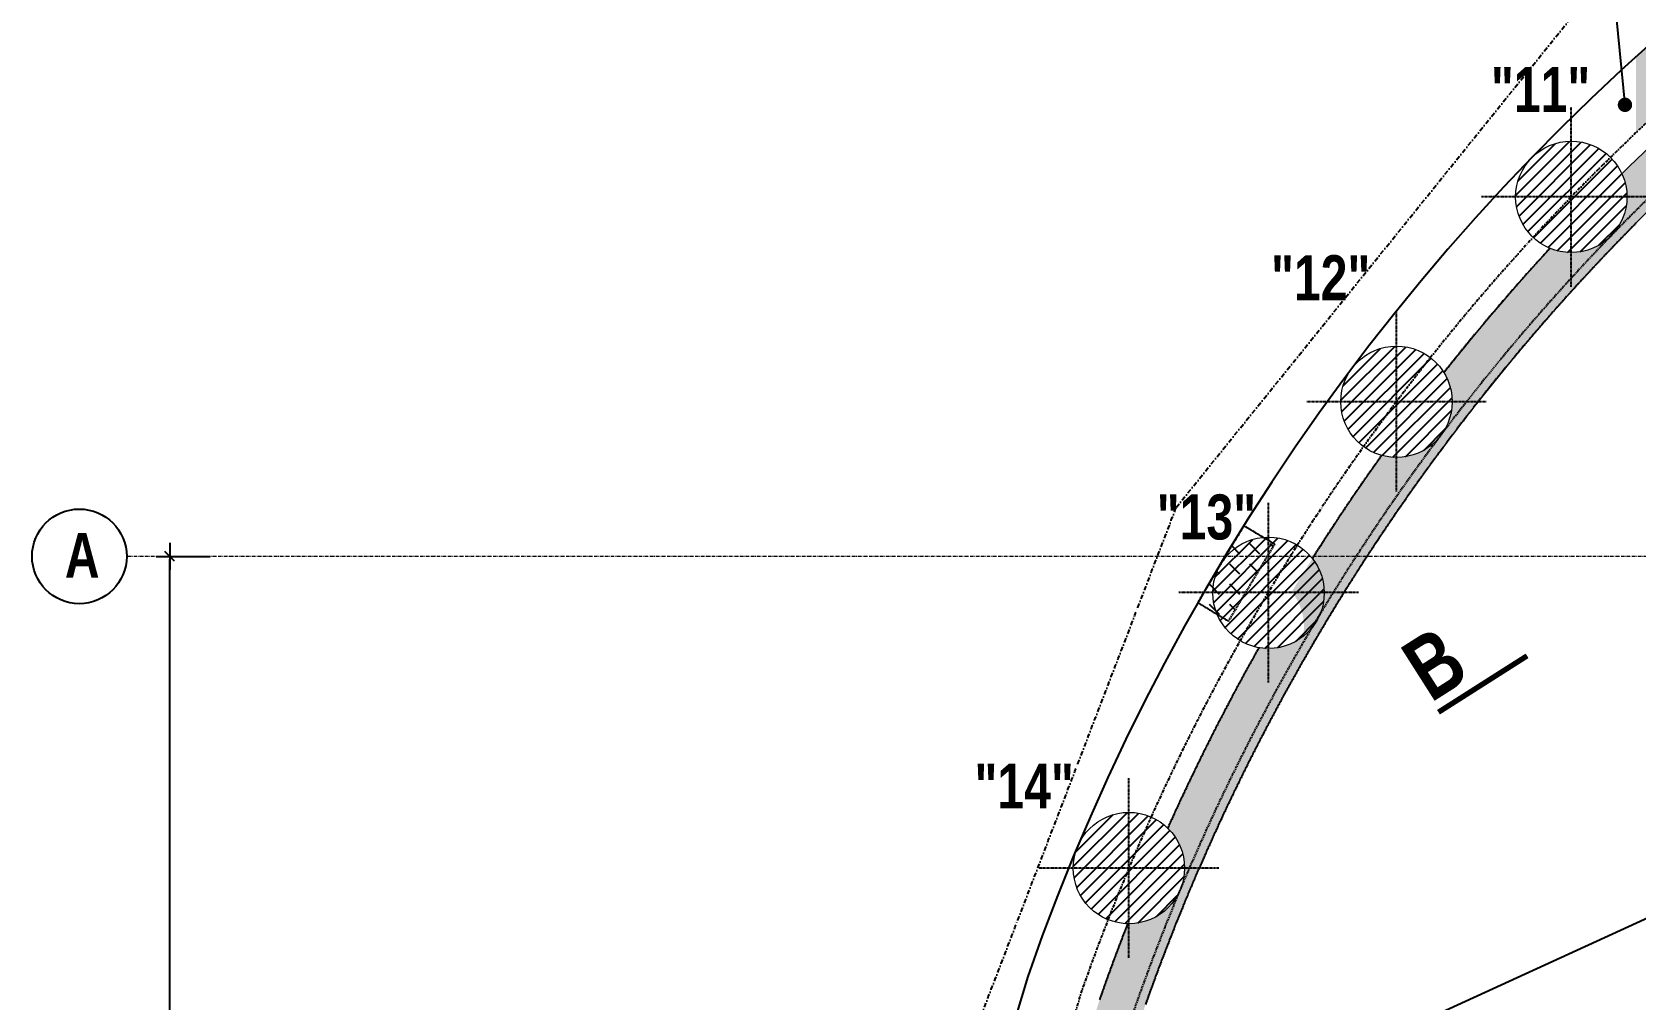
# Model space of a CAD drawing. Header units: millimetres. Extents: x -26249 to 60250, y -21218 to 23336.
# Drawn here: x -4850 to -3957, y 21266 to 21805 of the extents above; entities that cross this region are included whole.
import ezdxf
from ezdxf.enums import TextEntityAlignment as Align

# ---------------------------------------------------------------- set-up
doc = ezdxf.new("R2010")
doc.units = ezdxf.units.MM
for name, pattern in [('CACHEX2', [19.049999999999997, 12.7, -6.35]), ('Style de ligne -6', [1.0416400000000001, 0.625, -0.20828, 0.06943000000000005, -0.13893]), ('TIRETPTX2', [50.8, 25.4, -12.7, 0, -12.7])]:
    doc.linetypes.add(name, pattern=pattern)
for name, color, linetype in [('01_cote_gen', 4, 'Continuous'), ('01_linteaux', 2, 'Continuous'), ('01_murs_sup', 2, 'CACHEX2'), ('01_poch_murs', 253, 'Continuous'), ('01_texte', 230, 'Continuous'), ('AA_COTES', 2, 'Continuous')]:
    doc.layers.add(name, color=color, linetype=linetype)
for name, color, linetype, lineweight in [('01_murs_coup', 5, 'Continuous', 60), ('01_PIEUX', 5, 'Continuous', 60), ('B Général', 7, 'Continuous', 5)]:
    doc.layers.add(name, color=color, linetype=linetype, lineweight=lineweight)
doc.styles.add('impact', font='impact.ttf')
doc.styles.add('STYLE2', font='ARIALN.TTF')
doc.dimstyles.new('JB50', dxfattribs={"dimscale": 0.1, "dimtxt": 150, "dimasz": 15, "dimexe": 0.1, "dimexo": 0.1, "dimgap": 0.09, "dimtad": 1, "dimdec": 1, "dimdsep": 46, "dimtxsty": 'STYLE2', "dimblk1": 'BOND_G', "dimblk2": 'BOND_D', "dimsah": 1, "dimcen": 1.5, "dimdle": 0.01, "dimse1": 1, "dimse2": 1, "dimclrd": 4, "dimclre": 2, "dimclrt": 6, "dimazin": 2, "dimtfac": 2.333333333333333, "dimtdec": 1, "dimtix": 1, "dimtmove": 2, "dimatfit": 3, "dimldrblk": 'BOND_G', "dimfxl": 1, "dimtolj": 1, "dimtzin": 0, "dimarcsym": 0})

# ---------------------------------------------------------------- blocks, each defined once
blk = doc.blocks.new('BOND_G')
at = {"layer": 'AA_COTES', "color": 0}
for p, q in [((0, -5), (0, 14.99999999999999)), ((5, 0), (-5, 0)), ((1.767766952966312, 1.767766952966312), (-1.767766952966426, -1.767766952966426))]:
    blk.add_line(p, q, dxfattribs=at)
blk = doc.blocks.new('BOND_D')
at = {"layer": 'AA_COTES', "color": 0}
for p, q in [((5, 0), (-5, 0)), ((-1.767766952966312, -1.767766952966312), (1.767766952966426, 1.767766952966426)), ((0, 5), (0, -15))]:
    blk.add_line(p, q, dxfattribs=at)
blk = doc.blocks.new('*D311')
at = {"layer": '01_cote_gen', "color": 4, "lineweight": -2, "ltscale": 3, "transparency": 16777216}
blk.add_line((-4773.549546015171, 20904.39354337593), (-4773.549546015171, 21511.39354302056), dxfattribs=at)
at = {"layer": 'Defpoints', "color": 0, "ltscale": 3, "transparency": 16777216}
for p in [(-4794.514697284429, 21512.89354302056), (-4773.549546015171, 21512.89354302056), (-4742.392831939518, 20902.89354337593)]:
    blk.add_point(p, dxfattribs=at)
at = {"layer": '01_cote_gen', "color": 4, "lineweight": -2, "ltscale": 3, "transparency": 16777216, "xscale": 1.5, "yscale": 1.5, "zscale": 1.5}
for name, p, rotation in [('BOND_D', (-4773.549546015171, 21512.89354302056), 90), ('BOND_G', (-4773.549546015171, 20902.89354337593), 270)]:
    blk.add_blockref(name, p, dxfattribs=dict(at, rotation=rotation))
at = {"layer": '01_cote_gen', "color": 6, "ltscale": 3, "transparency": 16777216, "insert": (-4781.217140831, 21207.89354319825), "char_height": 15, "attachment_point": 5, "rotation": 90, "style": 'STYLE2'}
blk.add_mtext('\\A1;610', dxfattribs=at)

msp = doc.modelspace()

# ---------------------------------------------------------------- hatches: boundary and pattern name
at = {"layer": '01_murs_sup', "ltscale": 3}
h = msp.add_hatch(dxfattribs=at)
h.set_pattern_fill('DASH', color=256, scale=2.5, angle=135)
h.set_pattern_definition([(135, (-23899.14964679861, 30763.86066775618), (-11.22532015133644, 8.881784197001252e-16), [7.9375, -7.9375])])
h.paths.add_polyline_path([(-3937.108894121897, 21767.36958817449, 0.002531451353049674), (-3946.157284627736, 21759.05287881372), (-3946.157284627736, 21743.98255512082, -0.002574667747263947), (-3937.108894121897, 21752.4412474255)])
h.paths.add_polyline_path([(-3937.108894121897, 21787.547610375, -0.006516405898975369), (-3912.90812911889, 21808.52372260176, -0.04627340198228324), (-3913.436886790723, 21814.22489712796), (-3930.895260872554, 21814.22489712796, 0.004067861401506169), (-3946.157284627736, 21800.91095730789), (-3946.157284627736, 21759.05287881372, -0.002531451353049659), (-3937.108894121897, 21767.36958817449)])
h.paths.add_polyline_path([(-3946.157284627736, 21800.91095730789, 0.002955468585828464), (-3957.108894121897, 21791.08295961722), (-3957.108894121897, 21748.75706829099, -0.003096146297348388), (-3946.157284627736, 21759.05287881372)])
h.paths.add_polyline_path([(-3901.90275772914, 21838.35122856497, 0.007575990962309219), (-3930.895260872554, 21814.22489712796), (-3913.436886790723, 21814.22489712796, -0.2267463357051544)])
h.paths.add_polyline_path([(-3882.436886790723, 21833.42246254305), (-3882.436886790723, 21845.22489712796, 0.4142135623730951), (-3913.436886790723, 21814.22489712796), (-3906.104956214846, 21814.22489712796, -0.006200760919027776)])
h.paths.add_polyline_path([(-3876.907288914577, 21857.99667599443, 0.001401672488549907), (-3882.436886790723, 21853.73910542119), (-3882.436886790723, 21845.22489712796, -0.09982294667140483), (-3870.422808321999, 21842.80219438553, -0.0008315451278062832), (-3867.181685395428, 21845.29184871546)])
h.paths.add_polyline_path([(-3791.085937430236, 21899.09266746103, -0.01533620150584975), (-3791.144239372888, 21900.9930151471, -0.2594805352761252), (-3776.486611303813, 21927.33550705032, 0.02452486336761976), (-3876.907288914577, 21857.99667599443), (-3867.181685395428, 21845.29184871546, -0.0189682979439725)])
h.paths.add_polyline_path([(-3760.144239372888, 21918.60382827982), (-3760.144239372888, 21931.9930151471, 0.4142135623730951), (-3791.144239372888, 21900.9930151471), (-3788.160350836561, 21900.9930151471, -0.006733180713042963)])
h.paths.add_polyline_path([(-3677.877223433274, 21964.55164166552), (-3679.557952865847, 21981.63323329014, 0.01847937243883564), (-3760.144239372888, 21937.30080405466), (-3760.144239372888, 21931.9930151471, -0.1311429218165924), (-3744.698063582959, 21927.87080622946, -0.01551302581773235)])
h.paths.add_polyline_path([(-3641.055181703852, 22000.17601417549, 0.008583888516723525), (-3679.557952865847, 21981.63323329014), (-3678.612009824576, 21972.01942370366), (-3662.963025773564, 21972.01942370366, -0.0008921322589392388), (-3659.025635023239, 21973.9489076079, -0.2759147244667435)])
h.paths.add_polyline_path([(-3518.742840464956, 22031.94992235484, -0.2759147244667484), (-3497.675540555543, 22055.76099511393, 0.02805231403999468), (-3628.085740196928, 22006.06027254392), (-3628.085740196928, 22003.01942370366, -0.1627178930550964), (-3609.443219981591, 21996.78747651411, -0.01980015537954972)])
h.paths.add_polyline_path([(-3372.378671110078, 22072.21045004409, -0.2759147244667564), (-3348.536071965003, 22093.24206380574, 0.02893504782106948), (-3488.276980307424, 22058.71028018133), (-3488.276980307424, 22057.22005631262, -0.1946121440687925), (-3466.722653935927, 22048.50033940489, -0.01980015537955201)])
h.paths.add_polyline_path([(-3222.197313540562, 22094.11348277796, -0.2601810642606941), (-3197.79264941457, 22111.93133555148, 0.02414752684017281), (-3317.216878143781, 22098.67100894215), (-3314.685666250354, 22082.8724974189, -0.01896323129683905)])
h.paths.add_polyline_path([(-4440.398134876736, 20610.66026806147), (-4425.797328050101, 20610.66026806147), (-4425.797328050101, 20621.23326610835), (-4440.398134876736, 20621.23326610835)], flags=9)
h.paths.add_polyline_path([(-4291.32166073239, 21159.88222244581), (-4276.720853905756, 21159.88222244581), (-4276.720853905756, 21170.45522049268), (-4291.32166073239, 21170.45522049268)], flags=9)
h.paths.add_polyline_path([(-3033.617555720468, 20282.59592323142), (-2978.196341532201, 20282.59592323142), (-2978.196341532201, 20305.5717076789), (-3033.617555720468, 20305.5717076789)], flags=9)
h.paths.add_polyline_path([(-4838.499659175626, 20735.94462696132), (-4807.96383459255, 20735.94462698887), (-4807.963834627806, 20775.01967331376), (-4838.499659210878, 20775.01967328621)], flags=9)
h.paths.add_polyline_path([(-4838.237151455522, 20884.73215014096), (-4808.272667205985, 20884.73215016799), (-4808.272667239818, 20922.23215016799), (-4838.237151489355, 20922.23215014096)], flags=9)
h.paths.add_polyline_path([(-4838.422451023163, 21494.73214978542), (-4809.477114395615, 21494.73214981153), (-4809.477114429448, 21532.23214981153), (-4838.422451056997, 21532.23214978542)], flags=9)
h.paths.add_polyline_path([(-4072.277361738614, 21418.82168719141), (-4036.879296006469, 21441.33396745021), (-4065.053000004651, 21485.63399457234), (-4100.451065736803, 21463.12171431355)], flags=9)
h.paths.add_polyline_path([(-3261.901553332284, 21996.33176616208), (-3226.503487600139, 22018.84404642088), (-3254.677191598321, 22063.14407354302), (-3290.075257330473, 22040.63179328423)], flags=9)
h.paths.add_polyline_path([(-3445.119379028152, 21956.98304508858), (-3404.595907749585, 21956.98304512518), (-3404.595907796995, 22009.48304512518), (-3445.119379075562, 22009.48304508858)], flags=9)
h.paths.add_polyline_path([(-3037.690899622934, 21938.67519592798), (-2984.654746826205, 21938.67519592798), (-2984.654746826205, 21968.1738316715), (-3037.690899622934, 21968.1738316715)], flags=9)
h.paths.add_polyline_path([(-2825.877209816475, 22188.47162578757), (-2716.286145696422, 22188.47162578757), (-2716.286145696422, 22211.46275812045), (-2825.877209816475, 22211.46275812045)], flags=9)
h.paths.add_polyline_path([(-3102.086312314323, 21987.12188855657), (-2933.002751604907, 21987.12188855657), (-2933.002751604907, 22009.99023780623), (-3102.086312314323, 22009.99023780623)], flags=9)
h.paths.add_polyline_path([(-2796.750923746496, 21963.11558508419), (-2687.159859626443, 21963.11558508419), (-2687.159859626443, 21986.10671741707), (-2796.750923746496, 21986.10671741707)], flags=9)
h.paths.add_polyline_path([(-3102.106776161525, 21963.11558508419), (-2992.515712041471, 21963.11558508419), (-2992.515712041471, 21986.10671741707), (-3102.106776161525, 21986.10671741707)], flags=9)
h.paths.add_polyline_path([(-2732.335047207906, 21938.67519592798), (-2679.298894411177, 21938.67519592798), (-2679.298894411177, 21968.1738316715), (-2732.335047207906, 21968.1738316715)], flags=9)
h.paths.add_polyline_path([(-2796.730459899294, 21987.12188855657), (-2627.646899189878, 21987.12188855657), (-2627.646899189878, 22009.99023780623), (-2796.730459899294, 22009.99023780623)], flags=9)
h.paths.add_polyline_path([(-4313.049943100306, 20638.28127967646), (-4251.760119501594, 20638.28127968257), (-4251.760119503708, 20659.42727577632), (-4313.04994310242, 20659.42727577021)], flags=9)
h.paths.add_polyline_path([(-4332.724309421226, 20600.49350643963), (-4236.555482681799, 20600.49350643963), (-4236.555482681799, 20623.4692908871), (-4332.724309421226, 20623.4692908871)], flags=9)
h.paths.add_polyline_path([(-4107.157180301774, 20649.36761305474), (-4059.577927512511, 20696.99453660131), (-4076.353578446347, 20713.75339644464), (-4123.932831235614, 20666.12647289806)], flags=9)
h.paths.add_polyline_path([(-4123.647777102096, 19953.62943391383), (-4078.333515131957, 19903.84262035242), (-4060.797085246932, 19919.80368154488), (-4106.111347217071, 19969.59049510628)], flags=9)
h.paths.add_polyline_path([(-3314.805763850925, 19785.74658262269), (-3263.664527553721, 19829.52652200695), (-3279.08515366863, 19847.54002077111), (-3330.226389965834, 19803.76008138685)], flags=9)
h.paths.add_polyline_path([(-3611.89251724848, 20911.00353085219), (-3611.89251724848, 20982.76001107047), (-3634.883649581358, 20982.76001107047), (-3634.883649581358, 20911.00353085219)], flags=9)
h.paths.add_polyline_path([(-3636.036844225144, 20923.1271002816), (-3636.036844225144, 20978.54831446987), (-3659.012628672621, 20978.54831446987), (-3659.012628672621, 20923.1271002816)], flags=9)
h.paths.add_polyline_path([(-4326.037101341439, 20256.99726142364), (-4254.285737084958, 20256.99726142364), (-4254.285737084958, 20279.97304587111), (-4326.037101341439, 20279.97304587111)], flags=9)
h.paths.add_polyline_path([(-4313.916089892931, 20281.1287984958), (-4258.494875704664, 20281.1287984958), (-4258.494875704664, 20304.10458294328), (-4313.916089892931, 20304.10458294328)], flags=9)
h.paths.add_polyline_path([(-3597.08165557515, 21415.61932296072), (-3518.069473345486, 21415.6193229686), (-3518.069473347599, 21436.76531906235), (-3597.081655577264, 21436.76531905446)], flags=9)
h.paths.add_polyline_path([(-3608.226867407133, 21452.83683761605), (-3512.052924705904, 21452.83683761605), (-3512.052924705904, 21475.82796994893), (-3608.226867407133, 21475.82796994893)], flags=9)
h.paths.add_polyline_path([(-3597.08165557515, 21489.68940569857), (-3521.828761539929, 21489.68940570608), (-3521.828761542043, 21510.83540179983), (-3597.081655577264, 21510.83540179232)], flags=9)
h.paths.add_polyline_path([(-3560.20550383939, 21729.60727347996), (-3506.450395619611, 21667.38209550133), (-3489.063891898963, 21682.40195433385), (-3542.819000118741, 21744.62713231247)], flags=9)
h.paths.add_polyline_path([(-3373.328221392612, 21837.96281791973), (-3344.435326061403, 21760.97720216216), (-3322.924568868146, 21769.05024346948), (-3351.817464199359, 21846.03585922704)], flags=9)
h.paths.add_polyline_path([(-3122.270602589326, 21280.48545168946), (-3108.676747957632, 21280.48545168902), (-3108.676747957286, 21291.05844973589), (-3122.27060258898, 21291.05844973633)], flags=9)
h.paths.add_polyline_path([(-3118.270602589326, 21222.98545168946), (-3103.669795762691, 21222.98545168899), (-3103.669795762346, 21233.55844973586), (-3118.27060258898, 21233.55844973633)], flags=9)
h.paths.add_polyline_path([(-3091.770602589326, 21169.98545168946), (-3076.834145031045, 21169.98545168898), (-3076.8341450307, 21180.55844973585), (-3091.77060258898, 21180.55844973633)], flags=9)
h.paths.add_polyline_path([(-3024.770602589326, 21173.48545168946), (-3009.834145031045, 21173.48545168898), (-3009.8341450307, 21184.05844973585), (-3024.77060258898, 21184.05844973633)], flags=9)
h.paths.add_polyline_path([(-2975.770602589326, 21172.48545168946), (-2961.169795762691, 21172.48545168899), (-2961.169795762346, 21183.05844973586), (-2975.77060258898, 21183.05844973633)], flags=9)
h.paths.add_polyline_path([(-2925.770602589326, 21172.48545168946), (-2910.834145031045, 21172.48545168898), (-2910.8341450307, 21183.05844973585), (-2925.77060258898, 21183.05844973633)], flags=9)
h.paths.add_polyline_path([(-2815.297878701584, 21315.13052495442), (-2803.382277728122, 21315.13052495403), (-2803.38227772778, 21325.70352300091), (-2815.297878701238, 21325.7035230013)], flags=9)
h.paths.add_polyline_path([(-2815.797878701584, 21261.13052495442), (-2800.861421143303, 21261.13052495394), (-2800.861421142958, 21271.70352300082), (-2815.797878701238, 21271.7035230013)], flags=9)
h.paths.add_polyline_path([(-2822.797878701584, 21205.63052495442), (-2807.861421143303, 21205.63052495394), (-2807.861421142958, 21216.20352300082), (-2822.797878701238, 21216.2035230013)], flags=9)
h.paths.add_polyline_path([(-2869.270602589326, 21177.98545168946), (-2853.998494299396, 21177.98545168896), (-2853.998494299054, 21188.55844973584), (-2869.27060258898, 21188.55844973633)], flags=9)
h.paths.add_polyline_path([(-2942.375244716322, 21452.76323388199), (-2942.375244716763, 21466.02143778203), (-2952.948242763638, 21466.02143778168), (-2952.948242763194, 21452.76323388163)], flags=9)
h.paths.add_polyline_path([(-2903.623691576971, 21452.59282402809), (-2903.623690681992, 21466.18667865979), (-2914.196688728864, 21466.18667935588), (-2914.196689623843, 21452.59282472419)], flags=9)
h.paths.add_polyline_path([(-2842.728161830919, 21452.59024020648), (-2842.72816093594, 21466.18409483817), (-2853.301158982811, 21466.18409553427), (-2853.30115987779, 21452.59024090257)], flags=9)
h.paths.add_polyline_path([(-2820.434827992385, 21407.36226254025), (-2820.434827119503, 21420.6204664403), (-2831.007825166378, 21420.6204671364), (-2831.007826039257, 21407.36226323635)], flags=9)
h.paths.add_polyline_path([(-2982.009050069411, 21452.59282469455), (-2982.009050069862, 21466.18667932624), (-2992.582048116737, 21466.18667932589), (-2992.582048116283, 21452.59282469419)], flags=9)
h.paths.add_polyline_path([(-3032.32223334614, 21452.42499932872), (-3032.322233346602, 21466.35450469207), (-3042.895231393477, 21466.35450469171), (-3042.895231393011, 21452.42499932837)], flags=9)
h.paths.add_polyline_path([(-3086.092047535027, 21434.92302106502), (-3086.092047535478, 21448.51687569672), (-3096.665045582353, 21448.51687569637), (-3096.665045581898, 21434.92302106467)], flags=9)
h.paths.add_polyline_path([(-3113.328127407038, 21384.3499265859), (-3099.734272775344, 21384.34992658636), (-3099.734272775697, 21394.92292463323), (-3113.328127407391, 21394.92292463278)], flags=9)
h.paths.add_polyline_path([(-3113.328127407038, 21339.31408728569), (-3102.755129360166, 21339.31408728604), (-3102.755129360516, 21349.88708533292), (-3113.328127407391, 21349.88708533257)], flags=9)
h.paths.add_polyline_path([(-2527.081655570144, 20991.04458566553), (-2448.06947334048, 20991.04458567341), (-2448.069473342593, 21012.19058176716), (-2527.081655572258, 21012.19058175928)], flags=9)
h.paths.add_polyline_path([(-2538.224309421226, 21028.27489022537), (-2442.055482681799, 21028.27489022537), (-2442.055482681799, 21051.25067467284), (-2538.224309421226, 21051.25067467284)], flags=9)
h.paths.add_polyline_path([(-2527.081655570144, 21065.11466840338), (-2451.828761534924, 21065.11466841089), (-2451.828761537037, 21086.26066450464), (-2527.081655572258, 21086.26066449713)], flags=9)
h.paths.add_polyline_path([(-4559.191943482232, 20625.60136139339), (-4493.65766306222, 20625.60136145251), (-4493.657663097378, 20664.56059554763), (-4559.19194351739, 20664.56059548851)], flags=9)
h.paths.add_polyline_path([(-4504.309909857418, 20768.61215698493), (-4438.999533081629, 20768.61215704386), (-4438.999533116765, 20807.54822869302), (-4504.309909892554, 20807.5482286341)], flags=9)
h = msp.add_hatch(dxfattribs=at)
h.set_pattern_fill('DASH', color=256, scale=2.5, angle=135)
h.set_pattern_definition([(135, (-36463.22581601088, 30763.86066775618), (-11.22532015133644, 8.881784197001252e-16), [7.9375, -7.9375])])
edge = h.paths.add_edge_path()
edge.add_line((-3957.108894121897, 21698.34777550169), (-3957.108894121897, 21733.50715512017))
edge.add_arc((-3120.300293937276, 20869.61984464256), 1202.726036363718, 134.0878059294316, 134.6062133279104)
edge.add_arc((-3993.097146282866, 21713.03939971755), 31.00000000005436, 2.347633198951371e-11, 24.511443010583207, ccw=False)
edge.add_arc((-3993.097146282811, 21713.03939971756), 31, -112.55011602161869, 0, ccw=False)
edge.add_arc((-3120.300293934908, 20869.61984464051), 1202.726036366847, 137.3551136610874, 141.6892133278997)
edge.add_arc((-4090.436025248053, 21598.98090350252), 31.00000000001867, 1.0118128557223827e-11, 31.594443010587725, ccw=False)
edge.add_arc((-4090.436025248035, 21598.98090350252), 31, -105.46711602165198, 0, ccw=False)
edge.add_arc((-3120.300293936763, 20869.61984464222), 1202.726036364335, 144.4381136610801, 148.7722133279006)
edge.add_arc((-4172.967853517819, 21473.7902679123), 30.99999999999627, 0, 38.67744301058849, ccw=False)
edge.add_arc((-4172.967853517823, 21473.7902679123), 31, -98.38411602161011, 0, ccw=False)
edge.add_arc((-3120.300293936156, 20869.61984464201), 1202.726036364964, 151.5211136610765, 155.8552133278951)
edge.add_arc((-4239.432958939384, 21339.37826071673), 31.00000000001472, 1.0118128557223827e-11, 45.76044301056322, ccw=False)
edge.add_arc((-4239.432958939376, 21339.37826071675), 31.00000000000728, -91.30111602156887, 0, ccw=False)
edge.add_arc((-3120.300293930513, 20869.61984464), 1202.726036370949, 158.6041136610728, 160.7596099109221)
edge.add_line((-4255.847230851939, 21265.95691408082), (-4280.319210676078, 21184.39845100403))
edge.add_arc((-4299.25750062796, 21159.85581109516), 30.99999999997544, -2.347633198951371e-11, 52.34448233648561, ccw=False)
edge.add_arc((-4299.257500627993, 21159.85581109515), 31.00000000000728, -85.74869509527679, 0, ccw=False)
edge.add_line((-4296.959433352562, 21128.94110768725), (-4312.145534614398, 21078.32995616035))
edge.add_arc((-4331.299683216932, 21053.95540813762), 31.00000000000112, 0, 51.83882328695552, ccw=False)
edge.add_arc((-4331.299683216936, 21053.95540813763), 31.00000000000364, -85.24303604576528, 0, ccw=False)
edge.add_line((-4328.728873881902, 21023.06218979827), (-4355.294535378425, 20934.52605427333))
edge.add_arc((-4374.740133087884, 20910.38337982081), 30.99999999997495, -2.0122570276726037e-11, 51.15046554259169, ccw=False)
edge.add_arc((-4374.740133087906, 20910.38337982079), 30.99999999999636, -84.55467830139793, 0, ccw=False)
edge.add_line((-4371.798363718348, 20879.52327624067), (-4398.444931358599, 20790.71750250977))
edge.add_arc((-4418.180582958876, 20766.81135150398), 30.99999999998524, -2.0179413695586845e-11, 50.458724932881296, ccw=False)
edge.add_arc((-4418.180582958887, 20766.81135150397), 31, -83.86293769170362, 0, ccw=False)
edge.add_line((-4414.866458338647, 20735.9890125596), (-4441.596743641841, 20646.90423059272))
edge.add_arc((-4461.621032829868, 20623.23932318715), 31.00000000000358, 3.410605131648481e-12, 49.76344872083911, ccw=False)
edge.add_arc((-4461.621032829864, 20623.23932318715), 31, -83.1676614796582, 0, ccw=False)
edge.add_line((-4457.933136655882, 20592.45946903204), (-4484.543284126668, 20503.77507383562))
edge.add_arc((-4503.408646955331, 20479.17633229582), 30.99999999998597, -1.0118128557223827e-11, 52.51453914735538, ccw=False)
edge.add_arc((-4503.40864695536, 20479.17633229582), 31.00000000001455, -85.93628569077168, 0, ccw=False)
edge.add_line((-4501.211808828562, 20448.25427055593), (-4527.691760759024, 20360.10204650556))
edge.add_arc((-4546.564705626266, 20335.50912166858), 30.99999999999551, -6.821210263296962e-12, 52.496876854576385, ccw=False)
edge.add_arc((-4546.564705626259, 20335.50912166856), 30.99999999998909, -70.87428601694432, 0, ccw=False)
edge.add_line((-4536.407805080156, 20306.22026079457), (-4535.876283652511, 20284.24160106926))
edge.add_line((-4535.876283652511, 20284.24160106926), (-4510.86897418614, 20284.24160106926))
edge.add_line((-4510.86897418614, 20284.24160106926), (-4511.87535511092, 20325.85592318174))
edge.add_line((-4511.87535511092, 20325.85592318174), (-4230.264889258078, 21263.3420993645))
edge.add_arc((-3120.300293937222, 20869.61984464252), 1177.726036363786, 135.2779792617381, 160.469587356848, ccw=False)
h = msp.add_hatch(dxfattribs=at)
h.set_pattern_fill('DASH', color=256, scale=2.5, angle=135)
h.set_pattern_definition([(135, (-26448.72581601089, 30763.86066775618), (-11.22532015133644, 8.881784197001252e-16), [7.9375, -7.9375])])
h.paths.add_polyline_path([(-4175.401602437747, 21529.98182455081, 7.789814527231947e-05), (-4175.607312891711, 21529.65302550616), (-4185.674082946154, 21512.89354302056), (-4162.343469414927, 21512.89354302056), (-4158.262782758839, 21519.68720138089)])
h.paths.add_polyline_path([(-4172.96785351783, 21512.89354302056), (-4185.674082946154, 21512.89354302056), (-4198.678679895567, 21491.24307185382, 0.0003011553045554507), (-4199.426709220201, 21489.94356339407, -0.2613924196943135), (-4172.96785351783, 21504.7902679123)])
h.paths.add_polyline_path([(-4162.343469414927, 21512.89354302056), (-4172.96785351783, 21512.89354302056), (-4172.96785351783, 21504.7902679123, -0.04433632417179281), (-4167.502464066491, 21504.30468283616)])
h.paths.add_polyline_path([(-4172.96785351783, 21504.7902679123, 0.2613924196927908), (-4199.42670922011, 21489.94356339422, 0.0001685235569896245), (-4199.844615847056, 21489.21597826578), (-4182.533559848574, 21479.28043125032), (-4172.96785351783, 21495.2057267369)])
h.paths.add_polyline_path([(-4199.844615847056, 21489.21597826578, 0.0001686728783970372), (-4200.262401554834, 21488.48746653842, 0.01316768231005986), (-4200.998263955653, 21487.03021091397), (-4184.008404538572, 21476.8250623865), (-4182.533559848574, 21479.28043125032)])
at = {"layer": '01_poch_murs', "ltscale": 3}
h = msp.add_hatch(color=256, dxfattribs=at)
h.dxf.hatch_style = 1
h.paths.add_polyline_path([(-3946.157284627736, 21709.26193961917), (-3946.157284627736, 21743.98255512082, 0.005412172626103429), (-3964.890914923782, 21725.90052379445, -0.1073610116204542), (-3962.097146282811, 21713.03939971757, -0.5347923163915954), (-4004.985379486739, 21684.40952177006, 0.01891333202870382), (-4064.030914986963, 21615.22190569146, -0.1387367531134159), (-4059.436025248035, 21598.98090350253, -0.495681826523971), (-4098.703268683405, 21569.10360968298, 0.0140874434755596), (-4136.54281790598, 21512.89354302056), (-4106.828329881564, 21512.89354302056, -0.05401596373595152)])
h.paths.add_polyline_path([(-3637.109016662323, 21927.89549911275), (-3637.109016662323, 21942.36170157553, -0.1178131145373127), (-3649.541833382076, 21949.64452559818, 0.01891333202871056), (-3729.648209006018, 21906.56007288553, -0.04517119621277423), (-3729.144239372888, 21900.9930151471, -0.6171070753033943), (-3778.677609364529, 21876.14318221502, 0.01891333202871145), (-3852.860042235034, 21823.5098454923, -0.07619285917296394), (-3851.436886790723, 21814.22489712796, -0.5752177938253957), (-3897.764661264768, 21787.27940901448, 0.01349977753543152), (-3946.157284627736, 21743.98255512082), (-3946.157284627736, 21709.26193961917, -0.08088505237707684)])
h.paths.add_polyline_path([(-3326.159825028984, 22029.21480418132), (-3326.159825028984, 22036.64531747827, -0.4169943815626062), (-3369.131326318833, 22046.32415578922, 0.01891333202871576), (-3457.345873906192, 22024.15446758403, -0.6812689604309308), (-3512.328315232438, 22006.66159808286, 0.01891333202871093), (-3597.1359808133, 21973.78362156547, -0.01423605464943576), (-3597.085740196928, 21972.01942370366, -0.5036160309571281), (-3637.109016662323, 21942.36170157553), (-3637.109016662323, 21927.89549911275, -0.06975970139478052)])
at = {"layer": '01_poch_murs'}
h = msp.add_hatch(dxfattribs=at)
h.set_pattern_fill('ANSI31', color=256, scale=1.5)
h.set_pattern_definition([(45, (-22201.78947852326, 30416.30707480898), (-3.367596045400932, 3.367596045400933), [])])
h.paths.add_polyline_path([(-3993.097146282811, 21744.03939971757, 0.4142135623730951), (-4024.097146282811, 21713.03939971757), (-3993.097146282811, 21713.03939971757)])
h.paths.add_polyline_path([(-3993.097146282811, 21713.03939971757), (-4024.097146282811, 21713.03939971757, 0.4142135623730951), (-3993.097146282811, 21682.03939971757)])
h.paths.add_polyline_path([(-3993.097146282811, 21744.03939971757), (-3993.097146282811, 21713.03939971757), (-3962.097146282811, 21713.03939971757, 0.4142135623730951)])
h.paths.add_polyline_path([(-3962.097146282811, 21713.03939971757), (-3993.097146282811, 21713.03939971757), (-3993.097146282811, 21682.03939971757, 0.4142135623730951)])
h = msp.add_hatch(dxfattribs=at)
h.set_pattern_fill('ANSI31', color=256, scale=1.5)
h.set_pattern_definition([(45, (-22299.12835748848, 30302.24857859395), (-3.367596045400932, 3.367596045400933), [])])
h.paths.add_polyline_path([(-4090.436025248035, 21629.98090350253, 0.4142135623730951), (-4121.436025248035, 21598.98090350253), (-4090.436025248035, 21598.98090350253)])
h.paths.add_polyline_path([(-4090.436025248035, 21598.98090350253), (-4121.436025248035, 21598.98090350253, 0.4142135623730951), (-4090.436025248035, 21567.98090350253)])
h.paths.add_polyline_path([(-4090.436025248035, 21629.98090350253), (-4090.436025248035, 21598.98090350253), (-4059.436025248035, 21598.98090350253, 0.4142135623730951)])
h.paths.add_polyline_path([(-4059.436025248035, 21598.98090350253), (-4090.436025248035, 21598.98090350253), (-4090.436025248035, 21567.98090350253, 0.4142135623730951)])
h = msp.add_hatch(dxfattribs=at)
h.set_pattern_fill('ANSI31', color=256, scale=1.5)
h.set_pattern_definition([(45, (-22370.39859453744, 30195.88294217639), (-3.367596045400932, 3.367596045400933), [])])
h.paths.add_polyline_path([(-4161.706262296988, 21523.61526708498, 0.4142135623730951), (-4192.706262296988, 21492.61526708498), (-4161.706262296988, 21492.61526708498)])
h.paths.add_polyline_path([(-4161.706262296988, 21492.61526708498), (-4192.706262296988, 21492.61526708498, 0.4142135623730951), (-4161.706262296988, 21461.61526708498)])
h.paths.add_polyline_path([(-4161.706262296988, 21523.61526708498), (-4161.706262296988, 21492.61526708498), (-4130.706262296988, 21492.61526708498, 0.4142135623730951)])
h.paths.add_polyline_path([(-4130.706262296988, 21492.61526708498), (-4161.706262296988, 21492.61526708498), (-4161.706262296988, 21461.61526708498, 0.4142135623730951)])
at = {"layer": '01_poch_murs', "ltscale": 3}
h = msp.add_hatch(color=256, dxfattribs=at)
h.dxf.hatch_style = 1
h.paths.add_polyline_path([(-4298.383044982567, 21053.95540813763), (-4300.299683216932, 21053.95540813763, -0.390100048296434), (-4328.728873881902, 21023.06218979827), (-4355.294535378422, 20934.52605427333, -0.2269671458132246), (-4343.740133087909, 20910.3833798208), (-4341.510492410502, 20910.3833798208)])
h.paths.add_polyline_path([(-4293.162332610131, 21053.95540813763), (-4298.383044982567, 21053.95540813763), (-4341.510492410502, 20910.3833798208), (-4336.289780038065, 20910.3833798208)])
h.paths.add_polyline_path([(-4336.289780038065, 20910.3833798208), (-4341.510492410502, 20910.3833798208), (-4343.760356338085, 20902.89354337593), (-4338.539643965649, 20902.89354337593)])
h.paths.add_polyline_path([(-4261.351024274574, 21159.85581109515), (-4266.571736647011, 21159.85581109515), (-4298.383044982567, 21053.95540813763), (-4293.162332610131, 21053.95540813763)])
h.paths.add_polyline_path([(-4269.568065749574, 21150.93743363057, -0.3106470391924856), (-4296.959433352566, 21128.94110768726), (-4312.145534614398, 21078.32995616035, -0.230127561005801), (-4300.299683216932, 21053.95540813763), (-4298.383044982567, 21053.95540813763)])
h.paths.add_polyline_path([(-4230.264889258046, 21263.34209936461, -0.01735503205736055), (-4200.284389772254, 21339.37826071674), (-4205.734726604731, 21339.37826071674, 0.002756936578147564), (-4210.84898564092, 21327.38007458412, -0.3082649188358026), (-4240.136869950386, 21308.38625353282, 0.00940540396795078), (-4255.847230851867, 21265.95691408107), (-4280.319210676078, 21184.39845100404, -0.2324519444109941), (-4268.257500627986, 21159.85581109515), (-4261.351024274574, 21159.85581109515)])
h.paths.add_polyline_path([(-4112.792019881492, 21512.89354302056), (-4136.54281790598, 21512.89354302056, 0.0002900257357505726), (-4137.288397579096, 21511.71416450391, -0.1665796717832035), (-4130.706454054131, 21492.72430334489), (-4125.577226248921, 21492.72430334489, -0.005047813136839774)])
h.paths.add_polyline_path([(-4106.828329881564, 21512.89354302056), (-4112.792019881492, 21512.89354302056, 0.005047813136839734), (-4125.577226248921, 21492.72430334489), (-4119.689832742983, 21492.72430334489, -0.005077934718884482)])
h.paths.add_polyline_path([(-4119.689832742979, 21492.72430334489), (-4125.577226248921, 21492.72430334489, 0.003210072682580831), (-4133.494951485487, 21479.76528878551, -0.0559097981920642), (-4137.042997916755, 21473.83433552898, 0.03194755579170298), (-4205.734726604731, 21339.37826071674), (-4200.284389772254, 21339.37826071674, -0.03682313547142336)])
h.paths.add_polyline_path([(-4125.577226248921, 21492.72430334489), (-4130.706454054131, 21492.72430334489, -0.1081506219690752), (-4133.494951485447, 21479.76528878558, -0.003210072682564477)], flags=17)
h.paths.add_polyline_path([(-4166.987704856581, 21462.06847732747, 0.02341809423170364), (-4217.805502301735, 21361.5875632584, -0.202363999447431), (-4208.432958939376, 21339.37826071674), (-4205.734726604731, 21339.37826071674, -0.03194755579171835), (-4137.042997916715, 21473.83433552905, -0.2797705547684823)])
at = {"layer": '01_poch_murs'}
h = msp.add_hatch(dxfattribs=at)
h.set_pattern_fill('ANSI31', color=256, scale=1.5)
h.set_pattern_definition([(45, (-22448.12529117982, 30042.64593580815), (-3.367596045400932, 3.367596045400933), [])])
h.paths.add_polyline_path([(-4239.432958939376, 21370.37826071674, 0.4142135623730951), (-4270.432958939376, 21339.37826071674), (-4239.432958939376, 21339.37826071674)])
h.paths.add_polyline_path([(-4239.432958939376, 21339.37826071674), (-4270.432958939376, 21339.37826071674, 0.4142135623730951), (-4239.432958939376, 21308.37826071674)])
h.paths.add_polyline_path([(-4239.432958939376, 21370.37826071674), (-4239.432958939376, 21339.37826071674), (-4208.432958939376, 21339.37826071674, 0.4142135623730951)])
h.paths.add_polyline_path([(-4208.432958939376, 21339.37826071674), (-4239.432958939376, 21339.37826071674), (-4239.432958939376, 21308.37826071674, 0.4142135623730951)])
at = {"layer": '01_poch_murs', "ltscale": 3}
h = msp.add_hatch(color=256, dxfattribs=at)
h.dxf.hatch_style = 1
h.paths.add_polyline_path([(-4205.734726604731, 21339.37826071674), (-4208.432958939376, 21339.37826071674, -0.09968255026306996), (-4210.848985640905, 21327.38007458411, -0.00275693657814753)])

# ---------------------------------------------------------------- linework, layer by layer
at = {"layer": '01_linteaux', "color": 5, "linetype": 'TIRETPTX2', "ltscale": 0.1}
msp.add_line((-4213.092105662936, 21540.15741552475), (-3962.0212157796, 21851.37774968659), dxfattribs=at)
at = {"layer": '01_linteaux', "linetype": 'TIRETPTX2', "ltscale": 0.01}
for p, q in [((-3993.097146282811, 21663.03939971757), (-3993.097146282811, 21763.03939971757)), ((-3943.097146282811, 21713.03939971757), (-4043.097146282811, 21713.03939971757)), ((-4090.436025248035, 21548.98090350253), (-4090.436025248035, 21648.98090350253)), ((-4040.436025248035, 21598.98090350253), (-4140.436025248035, 21598.98090350253)), ((-4161.64103404512, 21442.72430334489), (-4161.64103404512, 21542.72430334489)), ((-4111.64103404512, 21492.72430334489), (-4211.64103404512, 21492.72430334489)), ((-4239.432958939369, 21289.37826071674), (-4239.432958939369, 21389.37826071674)), ((-4239.432958939376, 21289.37826071674), (-4239.432958939376, 21389.37826071674)), ((-4189.432958939376, 21339.37826071674), (-4289.432958939376, 21339.37826071674))]:
    msp.add_line(p, q, dxfattribs=at)
at = {"layer": '01_linteaux'}
msp.add_line((-4295.81021122516, 21278.91111007534), (-4579.110028606376, 20334.74975240931), dxfattribs=at)
at = {"layer": '01_linteaux', "linetype": 'TIRETPTX2', "ltscale": 0.07}
msp.add_line((-4471.442647879734, 20590.77858214406), (-4264.758652830025, 21273.87556843323), dxfattribs=at)
at = {"layer": '01_linteaux'}
msp.add_arc((-3120.300293937258, 20869.61984464254), 1244.726036363743, 91.99065690944046, 160.8028081151099, dxfattribs=at)
at = {"layer": '01_linteaux', "linetype": 'TIRETPTX2', "ltscale": 0.07}
msp.add_arc((-3120.300293937273, 20869.61984464254), 1213.726036363743, 91.99092271833617, 160.610550205045, dxfattribs=at)
at = {"layer": '01_linteaux', "color": 5, "linetype": 'TIRETPTX2', "ltscale": 0.1}
msp.add_open_spline([(-4353.353074901022, 21174.83878516566), (-4283.222590281979, 21357.49810034521), (-4213.092105662936, 21540.15741552475)], degree=2, dxfattribs=at)
at = {"layer": '01_murs_coup', "linetype": 'Continuous', "lineweight": 5}
for centre, radius, start, end in [((-3120.300293937265, 20869.61984464254), 1177.726036363743, 87.94605086509804, 160.4695873568366), ((-3120.300293937265, 20869.61984464254), 1202.726036363743, 130.2721136610548, 134.6062133278902), ((-3120.300293937265, 20869.61984464254), 1202.726036363743, 137.3551136611373, 141.6892133279046), ((-3120.300293937265, 20869.61984464254), 1202.726036363743, 144.4381136610269, 147.7329733295025), ((-3120.300293937265, 20869.61984464254), 1202.726036363743, 150.4891622566081, 155.8552133278915), ((-3120.300293937273, 20869.61984464254), 1202.726036363743, 158.6041136610929, 160.759609910876)]:
    msp.add_arc(centre, radius, start, end, dxfattribs=at)
at = {"layer": '01_murs_sup', "ltscale": 0.05}
for p, q in [((-4175.407638356597, 21529.98545009278), (-4201.153260136331, 21487.12331109839)), ((-4175.407638356601, 21529.98545009278), (-4158.262782758839, 21519.68720138089)), ((-4158.262782758839, 21519.68720138089), (-4184.008404538572, 21476.8250623865)), ((-4201.153260136331, 21487.12331109839), (-4184.008404538572, 21476.8250623865))]:
    msp.add_line(p, q, dxfattribs=at)
for radius, start, end in [(1182.726036363743, 92.0496025152695, 160.8028081151099), (1177.726036363743, 135.2779792617791, 160.4695873568366), (1202.726036363743, 137.3551136611373, 141.6892133279046), (1202.726036363743, 144.4381136610269, 147.7329733295025), (1202.726036363743, 150.4891622566081, 155.8552133278915), (1202.726036363743, 158.6041136610929, 160.759609910876)]:
    msp.add_arc((-3120.300293937258, 20869.61984464254), radius, start, end, dxfattribs=at)
at = {"layer": '01_PIEUX', "linetype": 'Continuous', "lineweight": 5}
for centre in [(-3993.097146282811, 21713.03939971757), (-4090.436025248035, 21598.98090350253), (-4161.706262296988, 21492.61526708498), (-4239.432958939376, 21339.37826071674)]:
    msp.add_circle(centre, 31, dxfattribs=at)
msp.add_arc((-3120.300293937265, 20869.61984464254), 1202.726036363743, 158.6041136610929, 160.759609910876, dxfattribs=at)
at = {"layer": '01_texte'}
for p, q in [((-3973.333319534815, 21867.25304459276), (-3963.201185405613, 21764.27812541373)), ((-3618.649646803604, 21463.43540505136), (-4258.02492620269, 21170.92844986792))]:
    msp.add_line(p, q, dxfattribs=at)
at = {"layer": '01_texte', "const_width": 4}
msp.add_lwpolyline([(-3965.201185405613, 21764.27812541373, 1), (-3961.201185405613, 21764.27812541373, 1)], format="xyb", close=True, dxfattribs=at)
at = {"layer": '01_texte', "const_width": 3}
msp.add_lwpolyline([(-4017.710177722702, 21457.52264458247), (-4067.073409097748, 21426.12886997945)], dxfattribs=at)
at = {"layer": '01_texte'}
msp.add_circle((-4823.883299941264, 21512.89354302056), 26.33682356677673, dxfattribs=at)
at = {"layer": 'B Général', "color": 7, "linetype": 'Continuous', "lineweight": 5}
for p, q in [((-4175.407638356597, 21529.98545009278), (-4158.262782758839, 21519.68720138089)), ((-4201.153260136331, 21487.12331109839), (-4184.008404538572, 21476.8250623865))]:
    msp.add_line(p, q, dxfattribs=at)
at = {"layer": 'B Général', "color": 1, "linetype": 'Style de ligne -6', "lineweight": 13, "ltscale": 3, "true_color": 0xff0000}
msp.add_line((-2513.572865810207, 21512.89354302056), (-4797.546476374488, 21512.89354302056), dxfattribs=at)

# ---------------------------------------------------------------- texts
at = {"layer": '01_texte', "style": 'impact'}
for s, height, rotation, p in [('"11"', 25, 5.169332623788947e-08, (-4010.199716763194, 21752.85321248807)), ('"12"', 25, 5.169332623788947e-08, (-4132.644137803416, 21648.03412002614)), ('"13"', 25, 5.169332623788947e-08, (-4196.258075911652, 21514.85506370067)), ('B', 34.99999999999999, 32.45533518127858, (-4054.262194042834, 21429.58074033745)), ('"14"', 25, 5.169332623788947e-08, (-4297.771003740325, 21365.02924149593)), ('"14"', 25, 5.169332623788947e-08, (-4297.771003740332, 21365.02924149593))]:
    msp.add_text(s, height=height, rotation=rotation, dxfattribs=at).set_placement(p, align=Align.BOTTOM_CENTER)
msp.add_text('A', height=25, rotation=5.169332623788947e-08, dxfattribs=at).set_placement((-4831.987151461168, 21500.98214979123))

# ---------------------------------------------------------------- dimensions: what is measured, and where the dimension line sits
at = {"layer": '01_cote_gen', "ltscale": 3}
dim = msp.add_linear_dim(base=(-4773.549546015171, 21512.89354302056), p1=(-4742.392831939518, 20902.89354337593), p2=(-4794.514697284429, 21512.89354302056), angle=90, dimstyle='JB50', dxfattribs=at)
dim.commit()
dim.dimension.update_dxf_attribs({"geometry": '*D311', "text_midpoint": (-4781.217140831, 21207.89354319825)})

doc.saveas('drawing.dxf')
